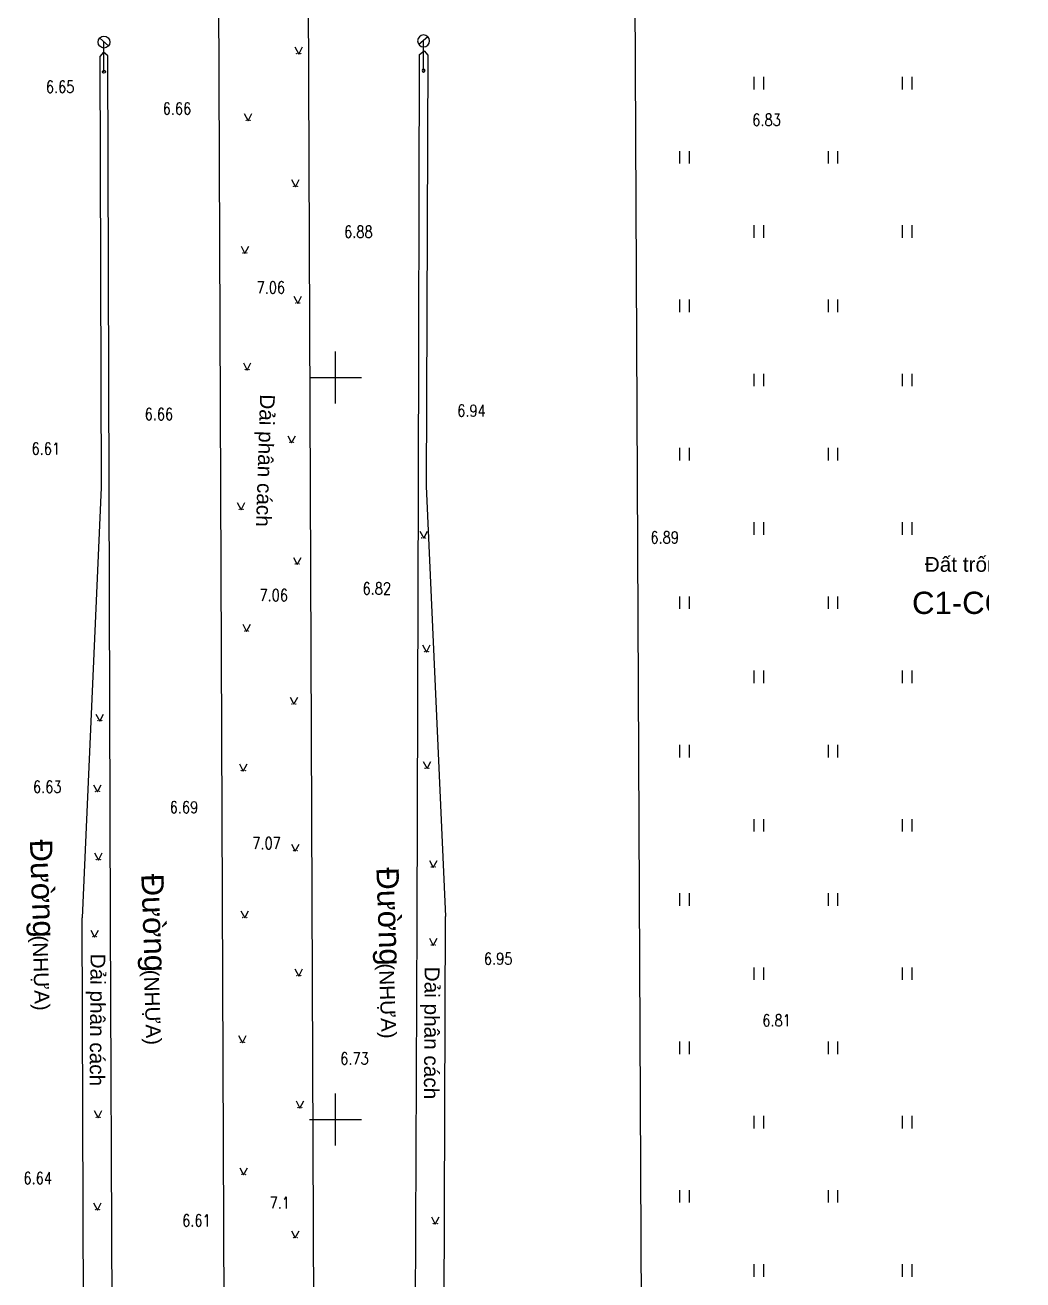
# Model space of a CAD drawing. Header units: millimetres. Extents: x 581430 to 583682, y 2329840 to 2330113.
# Drawn here: x 581714.9 to 581782.1, y 2329939.2 to 2330023.7 of the extents above; entities that cross this region are included whole.
import ezdxf
from ezdxf.xclip import XClip

# ---------------------------------------------------------------- set-up
doc = ezdxf.new("R2010")
doc.units = ezdxf.units.MM
doc.header["$LTSCALE"] = 0.001
doc.header["$MEASUREMENT"] = 0
doc.header["$XCLIPFRAME"] = 0
doc.layers.add('CHUGIAI', color=250, linetype='Continuous')
doc.layers.add('Existing map', color=250, linetype='Continuous')
doc.styles.add('CHU', font='', dxfattribs={"height": 1.5})
doc.styles.add('CLD', font='', dxfattribs={"height": 1})
doc.styles.add('DC', font='romans.shx', dxfattribs={"width": 0.8, "height": 0.8})
doc.styles.get('CHU').set_extended_font_data('.VnArial')
doc.styles.get('CLD').set_extended_font_data('.VnArialH')

# ---------------------------------------------------------------- blocks, each defined once
blk = doc.blocks.new('BB')
at = {"layer": 'CHUGIAI'}
for p, q in [((-0.2880799999693409, 2.277505999896675), (0.3139760000049137, 1.752171999774873)), ((0, 0), (0, 2))]:
    blk.add_line(p, q, dxfattribs=at)
for centre, radius in [((0, 2), 0.4), ((0, 0), 0.1)]:
    blk.add_circle(centre, radius, dxfattribs=at)
blk = doc.blocks.new('BB-flat-2')
at = {"layer": 'CHUGIAI'}
for p, q in [((-0.2880799999693409, 2.277505999896675), (0.3139760000631213, 1.752171999774873)), ((0, 0), (0, 2))]:
    blk.add_line(p, q, dxfattribs=at)
for centre, radius in [((0, 2), 0.4), ((0, 0), 0.1)]:
    blk.add_circle(centre, radius, dxfattribs=at)
blk = doc.blocks.new('Existing map')
at = {"layer": 'Existing map'}
h = blk.add_hatch(color=256, dxfattribs=at)
h.paths.add_polyline_path([(2.684736899333075, -65.6398475621827, 1), (2.662736899452284, -65.6398475621827, 1)])
h.paths.add_polyline_path([(2.425947009352967, -65.6398475621827, 1), (2.403947009239346, -65.6398475621827, 1)])
h = blk.add_hatch(color=256, dxfattribs=at)
h.paths.add_polyline_path([(-0.7202594343107194, -70.13727123010904, 1), (-0.7422594341915101, -70.13727123010904, 1)])
h.paths.add_polyline_path([(-0.9790493242908269, -70.13727123010904, 1), (-1.001049324404448, -70.13727123010904, 1)])
h = blk.add_hatch(color=256, dxfattribs=at)
h.paths.add_polyline_path([(2.469739725231193, -74.57629439793527, 1), (2.447739725350402, -74.57629439793527, 1)])
h.paths.add_polyline_path([(2.210949835251085, -74.57629439793527, 1), (2.188949835137464, -74.57629439793527, 1)])
h = blk.add_hatch(color=256, dxfattribs=at)
h.paths.add_polyline_path([(-0.935256608412601, -79.07371806586161, 1), (-0.9572566082933918, -79.07371806586161, 1)])
h.paths.add_polyline_path([(-1.194046498392709, -79.07371806586161, 1), (-1.21604649850633, -79.07371806586161, 1)])
h = blk.add_hatch(color=256, dxfattribs=at)
h.paths.add_polyline_path([(2.621190936537459, -82.43976521771401, 1), (2.599190936656669, -82.43976521771401, 1)])
h.paths.add_polyline_path([(2.362401046557352, -82.43976521771401, 1), (2.340401046443731, -82.43976521771401, 1)])
h = blk.add_hatch(color=256, dxfattribs=at)
h.paths.add_polyline_path([(-0.7838053971063346, -86.93718888564035, 1), (-0.8058053969871253, -86.93718888564035, 1)])
h.paths.add_polyline_path([(-1.042595287086442, -86.93718888564035, 1), (-1.064595287200063, -86.93718888564035, 1)])
h = blk.add_hatch(color=256, dxfattribs=at)
h.paths.add_polyline_path([(2.212378575932235, -91.8385004112497, 1), (2.190378576051444, -91.8385004112497, 1)])
h.paths.add_polyline_path([(1.953588685952127, -91.8385004112497, 1), (1.931588685838506, -91.8385004112497, 1)])
h = blk.add_hatch(color=256, dxfattribs=at)
h.paths.add_polyline_path([(-1.19261775771156, -96.33592407917604, 1), (-1.21461775759235, -96.33592407917604, 1)])
h.paths.add_polyline_path([(-1.451407647691667, -96.33592407917604, 1), (-1.473407647805288, -96.33592407917604, 1)])
h = blk.add_hatch(color=256, dxfattribs=at)
h.paths.add_polyline_path([(11.10528303636238, -98.26451164064929, 1), (11.08328303648159, -98.26451164064929, 1)])
h.paths.add_polyline_path([(10.84649314638227, -98.26451164064929, 1), (10.82449314626865, -98.26451164064929, 1)])
h = blk.add_hatch(color=256, dxfattribs=at)
h.paths.add_polyline_path([(2.585181557573378, -100.0336275929585, 1), (2.563181557692587, -100.0336275929585, 1)])
h.paths.add_polyline_path([(2.326391667593271, -100.0336275929585, 1), (2.304391667479649, -100.0336275929585, 1)])
h = blk.add_hatch(color=256, dxfattribs=at)
h.paths.add_polyline_path([(-0.819814776070416, -104.5310512608849, 1), (-0.8418147759512067, -104.5310512608849, 1)])
h.paths.add_polyline_path([(-1.078604666050524, -104.5310512608849, 1), (-1.100604666164145, -104.5310512608849, 1)])
h = blk.add_hatch(color=256, dxfattribs=at)
h.paths.add_polyline_path([(11.28638903039973, -105.9254351817071, 1), (11.26438903051894, -105.9254351817071, 1)])
h.paths.add_polyline_path([(11.02759914041962, -105.9254351817071, 1), (11.005599140306, -105.9254351817071, 1)])
h = blk.add_hatch(color=256, dxfattribs=at)
h.paths.add_polyline_path([(2.360652489122003, -109.4489456051961, 1), (2.338652489241213, -109.4489456051961, 1)])
h.paths.add_polyline_path([(2.101862599141896, -109.4489456051961, 1), (2.079862599028274, -109.4489456051961, 1)])
h = blk.add_hatch(color=256, dxfattribs=at)
h.paths.add_polyline_path([(-10.70898689306341, -110.5879144691862, 1), (-10.7309868929442, -110.5879144691862, 1)])
h.paths.add_polyline_path([(-10.96777678304352, -110.5879144691862, 1), (-10.98977678315714, -110.5879144691862, 1)])
h = blk.add_hatch(color=256, dxfattribs=at)
h.paths.add_polyline_path([(-1.044343844521791, -113.9463692731224, 1), (-1.066343844402581, -113.9463692731224, 1)])
h.paths.add_polyline_path([(-1.303133734501898, -113.9463692731224, 1), (-1.32513373461552, -113.9463692731224, 1)])
h = blk.add_hatch(color=256, dxfattribs=at)
h.paths.add_polyline_path([(11.33051817119122, -113.7809530170634, 1), (11.30851817131042, -113.7809530170634, 1)])
h.paths.add_polyline_path([(11.07172828121111, -113.7809530170634, 1), (11.04972828109749, -113.7809530170634, 1)])
h = blk.add_hatch(color=256, dxfattribs=at)
h.paths.add_polyline_path([(-10.86573360126931, -115.3497214526869, 1), (-10.8877336011501, -115.3497214526869, 1)])
h.paths.add_polyline_path([(-11.12452349124942, -115.3497214526869, 1), (-11.14652349136304, -115.3497214526869, 1)])
h = blk.add_hatch(color=256, dxfattribs=at)
h.paths.add_polyline_path([(-10.80571796977893, -119.9433312807232, 1), (-10.82771796965972, -119.9433312807232, 1)])
h.paths.add_polyline_path([(-11.06450785975903, -119.9433312807232, 1), (-11.08650785987265, -119.9433312807232, 1)])
h = blk.add_hatch(color=256, dxfattribs=at)
h.paths.add_polyline_path([(2.458089631982148, -119.3468574662693, 1), (2.436089632101357, -119.3468574662693, 1)])
h.paths.add_polyline_path([(2.19929974200204, -119.3468574662693, 1), (2.177299741888419, -119.3468574662693, 1)])
h = blk.add_hatch(color=256, dxfattribs=at)
h.paths.add_polyline_path([(11.74921545945108, -120.4455537721515, 1), (11.72721545957029, -120.4455537721515, 1)])
h.paths.add_polyline_path([(11.49042556947097, -120.4455537721515, 1), (11.46842556935735, -120.4455537721515, 1)])
h = blk.add_hatch(color=256, dxfattribs=at)
h.paths.add_polyline_path([(-0.9469067016616464, -123.8442811341956, 1), (-0.9689067015424371, -123.8442811341956, 1)])
h.paths.add_polyline_path([(-1.205696591641754, -123.8442811341956, 1), (-1.227696591755375, -123.8442811341956, 1)])
h = blk.add_hatch(color=256, dxfattribs=at)
h.paths.add_polyline_path([(-11.05566542339511, -125.1411986956373, 1), (-11.0776654232759, -125.1411986956373, 1)])
h.paths.add_polyline_path([(-11.31445531337522, -125.1411986956373, 1), (-11.33645531348884, -125.1411986956373, 1)])
h = blk.add_hatch(color=256, dxfattribs=at)
h.paths.add_polyline_path([(11.74921545945108, -125.6894469680265, 1), (11.72721545957029, -125.6894469680265, 1)])
h.paths.add_polyline_path([(11.49042556947097, -125.6894469680265, 1), (11.46842556935735, -125.6894469680265, 1)])
h = blk.add_hatch(color=256, dxfattribs=at)
h.paths.add_polyline_path([(2.687914197449572, -127.7602686821483, 1), (2.665914197568782, -127.7602686821483, 1)])
h.paths.add_polyline_path([(2.429124307469465, -127.7602686821483, 1), (2.407124307355843, -127.7602686821483, 1)])
h = blk.add_hatch(color=256, dxfattribs=at)
h.paths.add_polyline_path([(-1.101182178012095, -132.2576923500746, 1), (-1.123182177892886, -132.2576923500746, 1)])
h.paths.add_polyline_path([(-1.359972067992203, -132.2576923500746, 1), (-1.381972068105824, -132.2576923500746, 1)])
h = blk.add_hatch(color=256, dxfattribs=at)
h.paths.add_polyline_path([(2.764875419088639, -136.6581350839697, 1), (2.742875419207849, -136.6581350839697, 1)])
h.paths.add_polyline_path([(2.506085529108532, -136.6581350839697, 1), (2.48408552899491, -136.6581350839697, 1)])
h = blk.add_hatch(color=256, dxfattribs=at)
h.paths.add_polyline_path([(-10.8212514272891, -137.3008038923144, 1), (-10.84325142716989, -137.3008038923144, 1)])
h.paths.add_polyline_path([(-11.08004131726921, -137.3008038923144, 1), (-11.10204131738283, -137.3008038923144, 1)])
h = blk.add_hatch(color=256, dxfattribs=at)
h.paths.add_polyline_path([(-1.024220956373028, -141.155558751896, 1), (-1.046220956253819, -141.155558751896, 1)])
h.paths.add_polyline_path([(-1.283010846353136, -141.155558751896, 1), (-1.305010846466757, -141.155558751896, 1)])
h = blk.add_hatch(color=256, dxfattribs=at)
h.paths.add_polyline_path([(-10.87138213135768, -143.5303594907746, 1), (-10.89338213123847, -143.5303594907746, 1)])
h.paths.add_polyline_path([(-11.13017202133778, -143.5303594907746, 1), (-11.15217202145141, -143.5303594907746, 1)])
h = blk.add_hatch(color=256, dxfattribs=at)
h.paths.add_polyline_path([(11.88760444510262, -144.4693192630075, 1), (11.86560444522183, -144.4693192630075, 1)])
h.paths.add_polyline_path([(11.62881455512252, -144.4693192630075, 1), (11.6068145550089, -144.4693192630075, 1)])
h = blk.add_hatch(color=256, dxfattribs=at)
h.paths.add_polyline_path([(2.457736598909833, -145.4025258123875, 1), (2.435736599029042, -145.4025258123875, 1)])
h.paths.add_polyline_path([(2.198946708929725, -145.4025258123875, 1), (2.176946708816104, -145.4025258123875, 1)])
for p, q in [((3.152541033807211, -54.86468299943954), (3.692541033844464, -185.784682999365)), ((-2.347458966192789, -184.444682999514), (-2.827458966174163, -60.39468299923465)), ((25.18254103383515, -60.46468299906701), (25.69254103384446, -168.5746829989366)), ((-10.59745896619279, -65.53468299936503), (-10.8574589662021, -65.82468299940228)), ((-10.8574589662021, -65.82468299940228), (-10.74745896621607, -94.86468299943954)), ((-10.29745896614622, -65.78468299936503), (-10.59745896619279, -65.53468299936503)), ((-10.22745896619745, -94.83468299917877), (-10.29745896614622, -65.78468299936503)), ((2.286807355238125, -65.1843108246103), (2.544341954402626, -65.67029017629102)), ((2.544341954402626, -65.67029017629102), (2.801876553450711, -65.1843108246103)), ((10.61811085604131, -94.753481276799), (10.68811085599009, -65.70348127698526)), ((10.68811085599009, -65.70348127698526), (10.98811085603666, -65.45348127698526)), ((10.98811085603666, -65.45348127698526), (11.24811085604597, -65.74348127702251)), ((11.24811085604597, -65.74348127702251), (11.13811085605994, -94.78348127705976)), ((33.19335664610844, -67.2066000122577), (33.19335664610844, -68.05100602377206)), ((33.84335664624814, -67.2066000122577), (33.84335664624814, -68.05100602377206)), ((43.19335664610844, -67.2066000122577), (43.19335664610844, -68.05100602377206)), ((43.84335664624814, -67.2066000122577), (43.84335664624814, -68.05100602377206)), ((-1.118188978405669, -69.68173449253663), (-0.8606543792411685, -70.16771384421736)), ((-0.8606543792411685, -70.16771384421736), (-0.603119780193083, -69.68173449253663)), ((28.19335664610844, -72.2066000122577), (28.19335664610844, -73.05100602377206)), ((28.84335664624814, -72.2066000122577), (28.84335664624814, -73.05100602377206)), ((38.19335664610844, -72.2066000122577), (38.19335664610844, -73.05100602377206)), ((38.84335664624814, -72.2066000122577), (38.84335664624814, -73.05100602377206)), ((2.071810181136243, -74.12075766036287), (2.329344780300744, -74.6067370120436)), ((2.329344780300744, -74.6067370120436), (2.586879379348829, -74.12075766036287)), ((33.19335664610844, -77.2066000122577), (33.19335664610844, -78.05100602377206)), ((33.84335664624814, -77.2066000122577), (33.84335664624814, -78.05100602377206)), ((43.19335664610844, -77.2066000122577), (43.19335664610844, -78.05100602377206)), ((43.84335664624814, -77.2066000122577), (43.84335664624814, -78.05100602377206)), ((-1.333186152507551, -78.61818132828921), (-1.07565155334305, -79.10416067996994)), ((-1.07565155334305, -79.10416067996994), (-0.8181169542949647, -78.61818132828921)), ((2.22326139244251, -81.98422848014161), (2.48079599160701, -82.47020783182234)), ((2.48079599160701, -82.47020783182234), (2.738330590655096, -81.98422848014161)), ((28.19335664610844, -82.2066000122577), (28.19335664610844, -83.05100602377206)), ((28.84335664624814, -82.2066000122577), (28.84335664624814, -83.05100602377206)), ((38.19335664610844, -82.2066000122577), (38.19335664610844, -83.05100602377206)), ((38.84335664624814, -82.2066000122577), (38.84335664624814, -83.05100602377206)), ((5.032541033811867, -89.20468299929053), (5.032541033811867, -85.70468299929053)), ((-1.181734941201285, -86.48165214806795), (-0.9242003420367837, -86.96763149974868)), ((-0.9242003420367837, -86.96763149974868), (-0.6666657429886982, -86.48165214806795)), ((3.282541033811867, -87.45468299929053), (6.782541033811867, -87.45468299929053)), ((33.19335664610844, -87.2066000122577), (33.19335664610844, -88.05100602377206)), ((33.84335664624814, -87.2066000122577), (33.84335664624814, -88.05100602377206)), ((43.19335664610844, -87.2066000122577), (43.19335664610844, -88.05100602377206)), ((43.84335664624814, -87.2066000122577), (43.84335664624814, -88.05100602377206)), ((1.814449031837285, -91.3829636736773), (2.071983631001785, -91.86894302535802)), ((2.071983631001785, -91.86894302535802), (2.329518230049871, -91.3829636736773)), ((28.19335664610844, -92.2066000122577), (28.19335664610844, -93.05100602377206)), ((28.84335664624814, -92.2066000122577), (28.84335664624814, -93.05100602377206)), ((38.19335664610844, -92.2066000122577), (38.19335664610844, -93.05100602377206)), ((38.84335664624814, -92.2066000122577), (38.84335664624814, -93.05100602377206)), ((-10.74745896621607, -94.86468299943954), (-12.04745896614622, -123.8646829994395)), ((-10.12745896622073, -124.1746829994954), (-10.22745896619745, -94.83468299917877)), ((10.5181108560646, -124.0934812771156), (10.61811085604131, -94.753481276799)), ((11.13811085605994, -94.78348127705976), (12.43811085599009, -123.7834812770598)), ((-1.590547301806509, -95.88038734160364), (-1.333012702642009, -96.36636669328436)), ((-1.333012702642009, -96.36636669328436), (-1.075478103593923, -95.88038734160364)), ((33.19335664610844, -97.2066000122577), (33.19335664610844, -98.05100602377206)), ((33.84335664624814, -97.2066000122577), (33.84335664624814, -98.05100602377206)), ((43.19335664610844, -97.2066000122577), (43.19335664610844, -98.05100602377206)), ((43.84335664624814, -97.2066000122577), (43.84335664624814, -98.05100602377206)), ((10.70735349226743, -97.80897490307689), (10.96488809143193, -98.29495425475761)), ((10.96488809143193, -98.29495425475761), (11.22242269048002, -97.80897490307689)), ((2.187252013478428, -99.57809085538611), (2.444786612642929, -100.0640702070668)), ((2.444786612642929, -100.0640702070668), (2.702321211691014, -99.57809085538611)), ((28.19335664610844, -102.2066000122577), (28.19335664610844, -103.0510060237721)), ((28.84335664624814, -102.2066000122577), (28.84335664624814, -103.0510060237721)), ((38.19335664610844, -102.2066000122577), (38.19335664610844, -103.0510060237721)), ((38.84335664624814, -102.2066000122577), (38.84335664624814, -103.0510060237721)), ((-1.217744320165366, -104.0755145233124), (-0.9602097210008651, -104.5614938749932)), ((-0.9602097210008651, -104.5614938749932), (-0.7026751219527796, -104.0755145233124)), ((10.88845948630478, -105.4698984441347), (11.14599408546928, -105.9558777958155)), ((11.14599408546928, -105.9558777958155), (11.40352868451737, -105.4698984441347)), ((33.19335664610844, -107.2066000122577), (33.19335664610844, -108.0510060237721)), ((33.84335664624814, -107.2066000122577), (33.84335664624814, -108.0510060237721)), ((43.19335664610844, -107.2066000122577), (43.19335664610844, -108.0510060237721)), ((43.84335664624814, -107.2066000122577), (43.84335664624814, -108.0510060237721)), ((1.962722945027053, -108.9934088676237), (2.220257544191554, -109.4793882193044)), ((2.220257544191554, -109.4793882193044), (2.47779214323964, -108.9934088676237)), ((-11.10691643715836, -110.1323777316138), (-10.84938183799386, -110.6183570832945)), ((-10.84938183799386, -110.6183570832945), (-10.59184723894577, -110.1323777316138)), ((28.19335664610844, -112.2066000122577), (28.19335664610844, -113.0510060237721)), ((28.84335664624814, -112.2066000122577), (28.84335664624814, -113.0510060237721)), ((38.19335664610844, -112.2066000122577), (38.19335664610844, -113.0510060237721)), ((38.84335664624814, -112.2066000122577), (38.84335664624814, -113.0510060237721)), ((-1.442273388616741, -113.49083253555), (-1.18473878945224, -113.9768118872307)), ((-1.18473878945224, -113.9768118872307), (-0.9272041904041544, -113.49083253555)), ((10.93258862709627, -113.325416279491), (11.19012322626077, -113.8113956311718)), ((11.19012322626077, -113.8113956311718), (11.44765782530885, -113.325416279491)), ((-11.26366314536426, -114.8941847151145), (-11.00612854619976, -115.3801640667953)), ((-11.00612854619976, -115.3801640667953), (-10.74859394715168, -114.8941847151145)), ((33.19335664610844, -117.2066000122577), (33.19335664610844, -118.0510060237721)), ((33.84335664624814, -117.2066000122577), (33.84335664624814, -118.0510060237721)), ((43.19335664610844, -117.2066000122577), (43.19335664610844, -118.0510060237721)), ((43.84335664624814, -117.2066000122577), (43.84335664624814, -118.0510060237721)), ((2.060160087887198, -118.8913207286969), (2.317694687051699, -119.3773000803776)), ((2.317694687051699, -119.3773000803776), (2.575229286099784, -118.8913207286969)), ((-11.20364751387388, -119.4877945431508), (-10.94611291470937, -119.9737738948315)), ((-10.94611291470937, -119.9737738948315), (-10.68857831566129, -119.4877945431508)), ((11.35128591535613, -119.9900170345791), (11.60882051452063, -120.4759963862598)), ((11.60882051452063, -120.4759963862598), (11.86635511356872, -119.9900170345791)), ((28.19335664610844, -122.2066000122577), (28.19335664610844, -123.0510060237721)), ((28.84335664624814, -122.2066000122577), (28.84335664624814, -123.0510060237721)), ((38.19335664610844, -122.2066000122577), (38.19335664610844, -123.0510060237721)), ((38.84335664624814, -122.2066000122577), (38.84335664624814, -123.0510060237721)), ((-1.344836245756596, -123.3887443966232), (-1.087301646592095, -123.8747237483039)), ((-1.087301646592095, -123.8747237483039), (-0.82976704754401, -123.3887443966232)), ((-11.93745896616019, -153.8846829994582), (-12.04745896614622, -123.8646829994395)), ((-9.867458966211416, -184.0146829993464), (-10.12745896622073, -124.1746829994954)), ((10.25811085605528, -183.9334812769666), (10.5181108560646, -124.0934812771156)), ((12.32811085600406, -153.8034812770784), (12.43811085599009, -123.7834812770598)), ((-11.45359496749006, -124.6856619580649), (-11.19606036832556, -125.1716413097456)), ((-11.19606036832556, -125.1716413097456), (-10.93852576927748, -124.6856619580649)), ((11.35128591535613, -125.2339102304541), (11.60882051452063, -125.7198895821348)), ((11.60882051452063, -125.7198895821348), (11.86635511356872, -125.2339102304541)), ((2.289984653354622, -127.3047319445759), (2.547519252519123, -127.7907112962566)), ((2.547519252519123, -127.7907112962566), (2.805053851567209, -127.3047319445759)), ((33.19335664610844, -127.2066000122577), (33.19335664610844, -128.0510060237721)), ((33.84335664624814, -127.2066000122577), (33.84335664624814, -128.0510060237721)), ((43.19335664610844, -127.2066000122577), (43.19335664610844, -128.0510060237721)), ((43.84335664624814, -127.2066000122577), (43.84335664624814, -128.0510060237721)), ((-1.499111722107045, -131.8021556125022), (-1.241577122942545, -132.288134964183)), ((-1.241577122942545, -132.288134964183), (-0.984042523894459, -131.8021556125022)), ((28.19335664610844, -132.2066000122577), (28.19335664610844, -133.0510060237721)), ((28.84335664624814, -132.2066000122577), (28.84335664624814, -133.0510060237721)), ((38.19335664610844, -132.2066000122577), (38.19335664610844, -133.0510060237721)), ((38.84335664624814, -132.2066000122577), (38.84335664624814, -133.0510060237721)), ((5.032541033811867, -139.2046829992905), (5.032541033811867, -135.7046829992905)), ((-11.21918097138405, -136.845267154742), (-10.96164637221955, -137.3312465064228)), ((-10.96164637221955, -137.3312465064228), (-10.70411177317146, -136.845267154742)), ((2.366945874993689, -136.2025983463973), (2.62448047415819, -136.688577698078)), ((2.62448047415819, -136.688577698078), (2.882015073206276, -136.2025983463973)), ((3.282541033811867, -137.4546829992905), (6.782541033811867, -137.4546829992905)), ((33.19335664610844, -137.2066000122577), (33.19335664610844, -138.0510060237721)), ((33.84335664624814, -137.2066000122577), (33.84335664624814, -138.0510060237721)), ((43.19335664610844, -137.2066000122577), (43.19335664610844, -138.0510060237721)), ((43.84335664624814, -137.2066000122577), (43.84335664624814, -138.0510060237721)), ((-1.422150500467978, -140.7000220143236), (-1.164615901303478, -141.1860013660043)), ((-1.164615901303478, -141.1860013660043), (-0.9070813022553921, -140.7000220143236)), ((28.19335664610844, -142.2066000122577), (28.19335664610844, -143.0510060237721)), ((28.84335664624814, -142.2066000122577), (28.84335664624814, -143.0510060237721)), ((38.19335664610844, -142.2066000122577), (38.19335664610844, -143.0510060237721)), ((38.84335664624814, -142.2066000122577), (38.84335664624814, -143.0510060237721)), ((-11.26931167545263, -143.0748227532022), (-11.01177707628813, -143.5608021048829)), ((-11.01177707628813, -143.5608021048829), (-10.75424247724004, -143.0748227532022)), ((11.48967490100767, -144.0137825254351), (11.74720950017218, -144.4997618771158)), ((11.74720950017218, -144.4997618771158), (12.00474409922026, -144.0137825254351)), ((2.059807054814883, -144.9469890748151), (2.317341653979383, -145.4329684264958)), ((2.317341653979383, -145.4329684264958), (2.574876253027469, -144.9469890748151)), ((33.19335664610844, -147.2066000122577), (33.19335664610844, -148.0510060237721)), ((33.84335664624814, -147.2066000122577), (33.84335664624814, -148.0510060237721)), ((43.19335664610844, -147.2066000122577), (43.19335664610844, -148.0510060237721)), ((43.84335664624814, -147.2066000122577), (43.84335664624814, -148.0510060237721))]:
    blk.add_line(p, q, dxfattribs=at)
for centre in [(2.414947009296156, -65.6398475621827), (2.673736899392679, -65.6398475621827), (-0.9900493243476376, -70.13727123010904), (-0.7312594342511147, -70.13727123010904), (2.199949835194275, -74.57629439793527), (2.458739725290798, -74.57629439793527), (-1.205046498449519, -79.07371806586161), (-0.9462566083529964, -79.07371806586161), (2.351401046500541, -82.43976521771401), (2.610190936597064, -82.43976521771401), (-1.053595287143253, -86.93718888564035), (-0.7948053970467299, -86.93718888564035), (1.942588685895316, -91.8385004112497), (2.201378575991839, -91.8385004112497), (-1.462407647748478, -96.33592407917604), (-1.203617757651955, -96.33592407917604), (10.83549314632546, -98.26451164064929), (11.09428303642198, -98.26451164064929), (2.31539166753646, -100.0336275929585), (2.574181557632983, -100.0336275929585), (-1.089604666107334, -104.5310512608849), (-0.8308147760108113, -104.5310512608849), (11.01659914036281, -105.9254351817071), (11.27538903045934, -105.9254351817071), (2.090862599085085, -109.4489456051961), (2.349652489181608, -109.4489456051961), (-10.97877678310033, -110.5879144691862), (-10.71998689300381, -110.5879144691862), (-1.314133734558709, -113.9463692731224), (-1.055343844462186, -113.9463692731224), (11.0607282811543, -113.7809530170634), (11.31951817125082, -113.7809530170634), (-11.13552349130623, -115.3497214526869), (-10.87673360120971, -115.3497214526869), (-11.07550785981584, -119.9433312807232), (-10.81671796971932, -119.9433312807232), (2.188299741945229, -119.3468574662693), (2.447089632041752, -119.3468574662693), (11.47942556941416, -120.4455537721515), (11.73821545951068, -120.4455537721515), (-1.216696591698565, -123.8442811341956), (-0.9579067016020417, -123.8442811341956), (-11.32545531343203, -125.1411986956373), (-11.06666542333551, -125.1411986956373), (11.47942556941416, -125.6894469680265), (11.73821545951068, -125.6894469680265), (2.418124307412654, -127.7602686821483), (2.676914197509177, -127.7602686821483), (-1.370972068049014, -132.2576923500746), (-1.112182177952491, -132.2576923500746), (2.495085529051721, -136.6581350839697), (2.753875419148244, -136.6581350839697), (-11.09104131732602, -137.3008038923144), (-10.83225142722949, -137.3008038923144), (-1.294010846409947, -141.155558751896), (-1.035220956313424, -141.155558751896), (-11.1411720213946, -143.5303594907746), (-10.88238213129807, -143.5303594907746), (11.61781455506571, -144.4693192630075), (11.87660444516223, -144.4693192630075), (2.187946708872914, -145.4025258123875), (2.446736598969437, -145.4025258123875)]:
    blk.add_circle(centre, 0.011, dxfattribs=at)
for name in ['BB', 'BB-flat-2']:
    blk.add_blockref(name, (-10.56745896616485, -66.86468299943954), dxfattribs=at)
at = {"layer": 'Existing map', "xscale": -1}
for name in ['BB', 'BB-flat-2']:
    blk.add_blockref(name, (10.95811085600872, -66.78348127705976), dxfattribs=at)
at = {"layer": 'Existing map', "style": 'DC', "width": 0.8}
for s, p in [('6.65', (-14.47850984334946, -68.28025171952322)), ('6.66', (-6.611605352489278, -69.7444696999155)), ('6.83', (33.09399693983141, -70.50192957185209)), ('6.88', (5.605076042935252, -78.0457840487361)), ('7.06', (-0.2902901181951165, -81.80082482285798)), ('6.66', (-7.827672999585047, -90.32872460316867)), ('6.94', (13.22378100850619, -90.09593711886555)), ('6.61', (-15.44571763812564, -92.6538261580281)), ('6.89', (26.23381147196051, -98.63265397492796)), ('6.82', (6.844975572777912, -102.0729384571314)), ('7.06', (-0.09514366299845278, -102.5304823308252)), ('6.63', (-15.34599037491716, -115.4416552390903)), ('6.69', (-6.140834007412195, -116.8155917092226)), ('7.07', (-0.5755394222214818, -119.2394033996388)), ('6.95', (15.02178620034829, -127.0187425003387)), ('6.81', (33.76889655867126, -131.1736508002505)), ('6.73', (5.345125198829919, -133.7478184518404)), ('6.64', (-15.98908456438221, -141.8004707186483)), ('7.1', (0.5847982836421579, -143.4556905194186)), ('6.61', (-5.302685023867525, -144.6540365051478))]:
    blk.add_text(s, height=0.8000852443943126, dxfattribs=at).set_placement(p)
at = {"layer": 'Existing map'}
for s, height, rotation, style, p in [('D¶i ph©n c¸ch', 0.9999999999999999, 268.2177016001786, 'CHU', (-0.05274645867757499, -88.57869897037745)), ('D¶i ph©n c¸ch', 0.9999999999999999, 268.2177016001786, 'CHU', (-0.05274645867757499, -88.57869897037745)), ('§\xadêng', 1.500159132469803, 272.0000000001978, 'CHU', (-15.56145632872358, -118.6064952015877)), ('§\xadêng', 1.500159132469803, 272.0000000001978, 'CHU', (7.77453261660412, -120.4865582082421)), ('§\xadêng', 1.500159132469803, 272.0000000001978, 'CHU', (-8.056821413571015, -120.916962123476)), ('(nhùa)', 1.00010608946132, 272.0000000001978, 'CLD', (-15.38960427464917, -125.0638262489811)), ('D¶i ph©n c¸ch', 0.9999999999999999, 269.6271555512079, 'CHU', (-11.4723090067273, -126.2714445302263)), ('(nhùa)', 1.00010608946132, 272.0000000001978, 'CLD', (-7.884969359496608, -127.3742931708694)), ('(nhùa)', 1.00010608946132, 272.0000000001978, 'CLD', (7.946384670678526, -126.9438892556354)), ('D¶i ph©n c¸ch', 0.9999999999999999, 269.6271555512079, 'CHU', (11.03284675162286, -127.1532105011865))]:
    blk.add_text(s, height=height, rotation=rotation, dxfattribs=dict(at, style=style)).set_placement(p)
at = {"layer": 'Existing map', "style": 'CHU'}
for s, height, p in [('§Êt trèng', 1, (44.71031149371993, -100.548970120959)), ('C1-CC1', 1.500159132469803, (43.85209382593166, -103.3906498942524))]:
    blk.add_text(s, height=height, dxfattribs=at).set_placement(p)

msp = doc.modelspace()

# ---------------------------------------------------------------- block references
ref = msp.add_blockref('Existing map', (581730.7936472758, 2330087.454682999))
XClip(ref).set_block_clipping_path([(-309.5753765584668, -170.2706607216969), (49.0361552699469, 25.28126773238182)])

doc.saveas('drawing.dxf')
